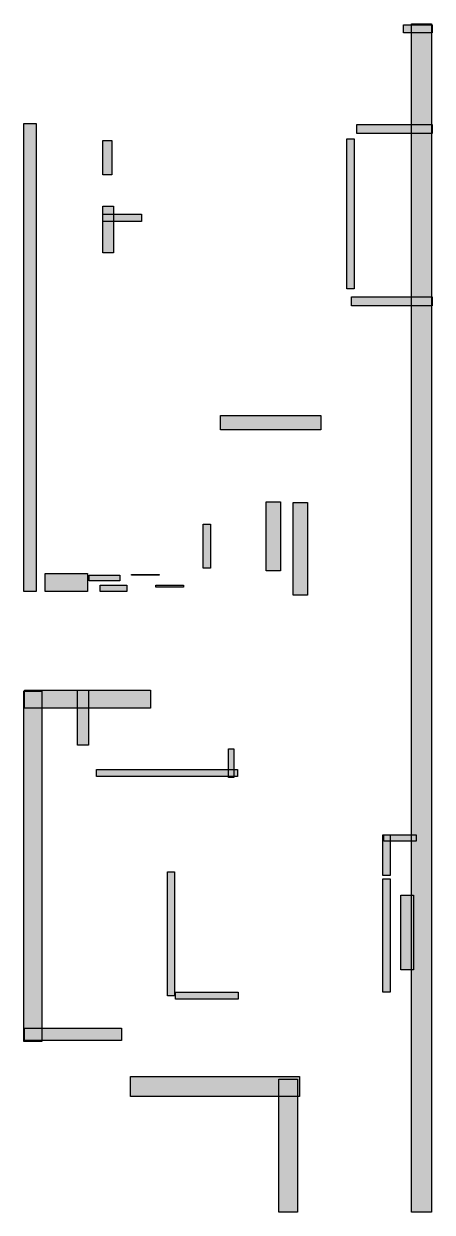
# Model space of a CAD drawing. Header units: millimetres. Extents: x 264 to 4268, y 185 to 11827.
import ezdxf

# ---------------------------------------------------------------- set-up
doc = ezdxf.new("R2010")
doc.units = ezdxf.units.MM
doc.layers.add('WALL', color=7, linetype='Continuous')

msp = doc.modelspace()

# ---------------------------------------------------------------- hatches: boundary and pattern name
at = {"layer": 'WALL'}
h = msp.add_hatch(color=256, dxfattribs=at)
h.dxf.hatch_style = 1
h.paths.add_polyline_path([(3986.4, 11818.4), (4268, 11818.4), (4268, 11739.2), (3986.4, 11739.2)])
h = msp.add_hatch(color=256, dxfattribs=at)
h.dxf.hatch_style = 1
h.paths.add_polyline_path([(4065.6, 11827.2), (4259.2, 11827.2), (4259.2, 184.8), (4065.6, 184.8)])
h = msp.add_hatch(color=256, dxfattribs=at)
h.dxf.hatch_style = 1
h.paths.add_polyline_path([(264, 10850.4), (387.2, 10850.4), (387.2, 6265.6), (264, 6265.6)])
h = msp.add_hatch(color=256, dxfattribs=at)
h.dxf.hatch_style = 1
h.paths.add_polyline_path([(3528.8, 10841.6), (4268, 10841.6), (4268, 10753.6), (3528.8, 10753.6)])
h = msp.add_hatch(color=256, dxfattribs=at)
h.dxf.hatch_style = 1
h.paths.add_polyline_path([(1038.4, 10683.2), (1126.4, 10683.2), (1126.4, 10348.8), (1038.4, 10348.8)])
h = msp.add_hatch(color=256, dxfattribs=at)
h.dxf.hatch_style = 1
h.paths.add_polyline_path([(3432, 10700.8), (3502.4, 10700.8), (3502.4, 9231.2), (3432, 9231.2)])
h = msp.add_hatch(color=256, dxfattribs=at)
h.dxf.hatch_style = 1
h.paths.add_polyline_path([(1038.4, 10040.8), (1144, 10040.8), (1144, 9583.2), (1038.4, 9583.2)])
h = msp.add_hatch(color=256, dxfattribs=at)
h.dxf.hatch_style = 1
h.paths.add_polyline_path([(1038.4, 9961.6), (1416.8, 9961.6), (1416.8, 9891.2), (1038.4, 9891.2)])
h = msp.add_hatch(color=256, dxfattribs=at)
h.dxf.hatch_style = 1
h.paths.add_polyline_path([(3476, 9152), (4268, 9152), (4268, 9064), (3476, 9064)])
h = msp.add_hatch(color=256, dxfattribs=at)
h.dxf.hatch_style = 1
h.paths.add_polyline_path([(2191.2, 7990.4), (3176.8, 7990.4), (3176.8, 7849.6), (2191.2, 7849.6)])
h = msp.add_hatch(color=256, dxfattribs=at)
h.dxf.hatch_style = 1
h.paths.add_polyline_path([(2640, 7145.6), (2780.8, 7145.6), (2780.8, 6468), (2640, 6468)])
h = msp.add_hatch(color=256, dxfattribs=at)
h.dxf.hatch_style = 1
h.paths.add_polyline_path([(2904, 7136.8), (3044.8, 7136.8), (3044.8, 6230.4), (2904, 6230.4)])
h = msp.add_hatch(color=256, dxfattribs=at)
h.dxf.hatch_style = 1
h.paths.add_polyline_path([(2024, 6925.6), (2094.4, 6925.6), (2094.4, 6494.4), (2024, 6494.4)])
h = msp.add_hatch(color=256, dxfattribs=at)
h.dxf.hatch_style = 1
h.paths.add_polyline_path([(475.2, 6441.6), (888.8, 6441.6), (888.8, 6265.6), (475.2, 6265.6)])
h = msp.add_hatch(color=256, dxfattribs=at)
h.dxf.hatch_style = 1
h.paths.add_polyline_path([(906.4, 6424), (1205.6, 6424), (1205.6, 6371.2), (906.4, 6371.2)])
h = msp.add_hatch(color=256, dxfattribs=at)
h.dxf.hatch_style = 1
h.paths.add_polyline_path([(1320, 6432.8), (1592.8, 6432.8), (1592.8, 6424), (1320, 6424)])
h = msp.add_hatch(color=256, dxfattribs=at)
h.dxf.hatch_style = 1
h.paths.add_polyline_path([(1012, 6327.2), (1276, 6327.2), (1276, 6265.6), (1012, 6265.6)])
h = msp.add_hatch(color=256, dxfattribs=at)
h.dxf.hatch_style = 1
h.paths.add_polyline_path([(1557.6, 6327.2), (1830.4, 6327.2), (1830.4, 6309.6), (1557.6, 6309.6)])
h = msp.add_hatch(color=256, dxfattribs=at)
h.dxf.hatch_style = 1
h.paths.add_polyline_path([(264, 5288.8), (440, 5288.8), (440, 1856.8), (264, 1856.8)])
h = msp.add_hatch(color=256, dxfattribs=at)
h.dxf.hatch_style = 1
h.paths.add_polyline_path([(272.8, 5297.6), (1504.8, 5297.6), (1504.8, 5121.6), (272.8, 5121.6)])
h = msp.add_hatch(color=256, dxfattribs=at)
h.dxf.hatch_style = 1
h.paths.add_polyline_path([(792, 5297.6), (897.6, 5297.6), (897.6, 4760.8), (792, 4760.8)])
h = msp.add_hatch(color=256, dxfattribs=at)
h.dxf.hatch_style = 1
h.paths.add_polyline_path([(2270.4, 4725.6), (2323.2, 4725.6), (2323.2, 4444), (2270.4, 4444)])
h = msp.add_hatch(color=256, dxfattribs=at)
h.dxf.hatch_style = 1
h.paths.add_polyline_path([(976.8, 4523.2), (2358.4, 4523.2), (2358.4, 4452.8), (976.8, 4452.8)])
h = msp.add_hatch(color=256, dxfattribs=at)
h.dxf.hatch_style = 1
h.paths.add_polyline_path([(3784, 3880.8), (3854.4, 3880.8), (3854.4, 3484.8), (3784, 3484.8)])
h = msp.add_hatch(color=256, dxfattribs=at)
h.dxf.hatch_style = 1
h.paths.add_polyline_path([(3792.8, 3880.8), (4109.6, 3880.8), (4109.6, 3819.2), (3792.8, 3819.2)])
h = msp.add_hatch(color=256, dxfattribs=at)
h.dxf.hatch_style = 1
h.paths.add_polyline_path([(1672, 3520), (1742.4, 3520), (1742.4, 2305.6), (1672, 2305.6)])
h = msp.add_hatch(color=256, dxfattribs=at)
h.dxf.hatch_style = 1
h.paths.add_polyline_path([(3784, 3449.6), (3854.4, 3449.6), (3854.4, 2340.8), (3784, 2340.8)])
h = msp.add_hatch(color=256, dxfattribs=at)
h.dxf.hatch_style = 1
h.paths.add_polyline_path([(3960, 3291.2), (4083.2, 3291.2), (4083.2, 2560.8), (3960, 2560.8)])
h = msp.add_hatch(color=256, dxfattribs=at)
h.dxf.hatch_style = 1
h.paths.add_polyline_path([(1751.2, 2340.8), (2367.2, 2340.8), (2367.2, 2270.4), (1751.2, 2270.4)])
h = msp.add_hatch(color=256, dxfattribs=at)
h.dxf.hatch_style = 1
h.paths.add_polyline_path([(272.8, 1988.8), (1223.2, 1988.8), (1223.2, 1865.6), (272.8, 1865.6)])
h = msp.add_hatch(color=256, dxfattribs=at)
h.dxf.hatch_style = 1
h.paths.add_polyline_path([(1311.2, 1513.6), (2965.6, 1513.6), (2965.6, 1320), (1311.2, 1320)])
h = msp.add_hatch(color=256, dxfattribs=at)
h.dxf.hatch_style = 1
h.paths.add_polyline_path([(2763.2, 1487.2), (2948, 1487.2), (2948, 184.8), (2763.2, 184.8)])

# ---------------------------------------------------------------- linework, layer by layer
for points in [[(3986.4, 11818.4), (4268, 11818.4), (4268, 11739.2), (3986.4, 11739.2)], [(4065.6, 11827.2), (4259.2, 11827.2), (4259.2, 184.8), (4065.6, 184.8)], [(264, 10850.4), (387.2, 10850.4), (387.2, 6265.6), (264, 6265.6)], [(3528.8, 10841.6), (4268, 10841.6), (4268, 10753.6), (3528.8, 10753.6)], [(1038.4, 10683.2), (1126.4, 10683.2), (1126.4, 10348.8), (1038.4, 10348.8)], [(3432, 10700.8), (3502.4, 10700.8), (3502.4, 9231.2), (3432, 9231.2)], [(1038.4, 10040.8), (1144, 10040.8), (1144, 9583.2), (1038.4, 9583.2)], [(1038.4, 9961.6), (1416.8, 9961.6), (1416.8, 9891.2), (1038.4, 9891.2)], [(3476, 9152), (4268, 9152), (4268, 9064), (3476, 9064)], [(2191.2, 7990.4), (3176.8, 7990.4), (3176.8, 7849.6), (2191.2, 7849.6)], [(2640, 7145.6), (2780.8, 7145.6), (2780.8, 6468), (2640, 6468)], [(2904, 7136.8), (3044.8, 7136.8), (3044.8, 6230.4), (2904, 6230.4)], [(2024, 6925.6), (2094.4, 6925.6), (2094.4, 6494.4), (2024, 6494.4)], [(475.2, 6441.6), (888.8, 6441.6), (888.8, 6265.6), (475.2, 6265.6)], [(906.4, 6424), (1205.6, 6424), (1205.6, 6371.2), (906.4, 6371.2)], [(1320, 6432.8), (1592.8, 6432.8), (1592.8, 6424), (1320, 6424)], [(1012, 6327.2), (1276, 6327.2), (1276, 6265.6), (1012, 6265.6)], [(1557.6, 6327.2), (1830.4, 6327.2), (1830.4, 6309.6), (1557.6, 6309.6)], [(264, 5288.8), (440, 5288.8), (440, 1856.8), (264, 1856.8)], [(272.8, 5297.6), (1504.8, 5297.6), (1504.8, 5121.6), (272.8, 5121.6)], [(792, 5297.6), (897.6, 5297.6), (897.6, 4760.8), (792, 4760.8)], [(2270.4, 4725.6), (2323.2, 4725.6), (2323.2, 4444), (2270.4, 4444)], [(976.8, 4523.2), (2358.4, 4523.2), (2358.4, 4452.8), (976.8, 4452.8)], [(3784, 3880.8), (3854.4, 3880.8), (3854.4, 3484.8), (3784, 3484.8)], [(3792.8, 3880.8), (4109.6, 3880.8), (4109.6, 3819.2), (3792.8, 3819.2)], [(1672, 3520), (1742.4, 3520), (1742.4, 2305.6), (1672, 2305.6)], [(3784, 3449.6), (3854.4, 3449.6), (3854.4, 2340.8), (3784, 2340.8)], [(3960, 3291.2), (4083.2, 3291.2), (4083.2, 2560.8), (3960, 2560.8)], [(1751.2, 2340.8), (2367.2, 2340.8), (2367.2, 2270.4), (1751.2, 2270.4)], [(272.8, 1988.8), (1223.2, 1988.8), (1223.2, 1865.6), (272.8, 1865.6)], [(1311.2, 1513.6), (2965.6, 1513.6), (2965.6, 1320), (1311.2, 1320)], [(2763.2, 1487.2), (2948, 1487.2), (2948, 184.8), (2763.2, 184.8)]]:
    msp.add_lwpolyline(points, close=True, dxfattribs=at)

doc.saveas('drawing.dxf')
